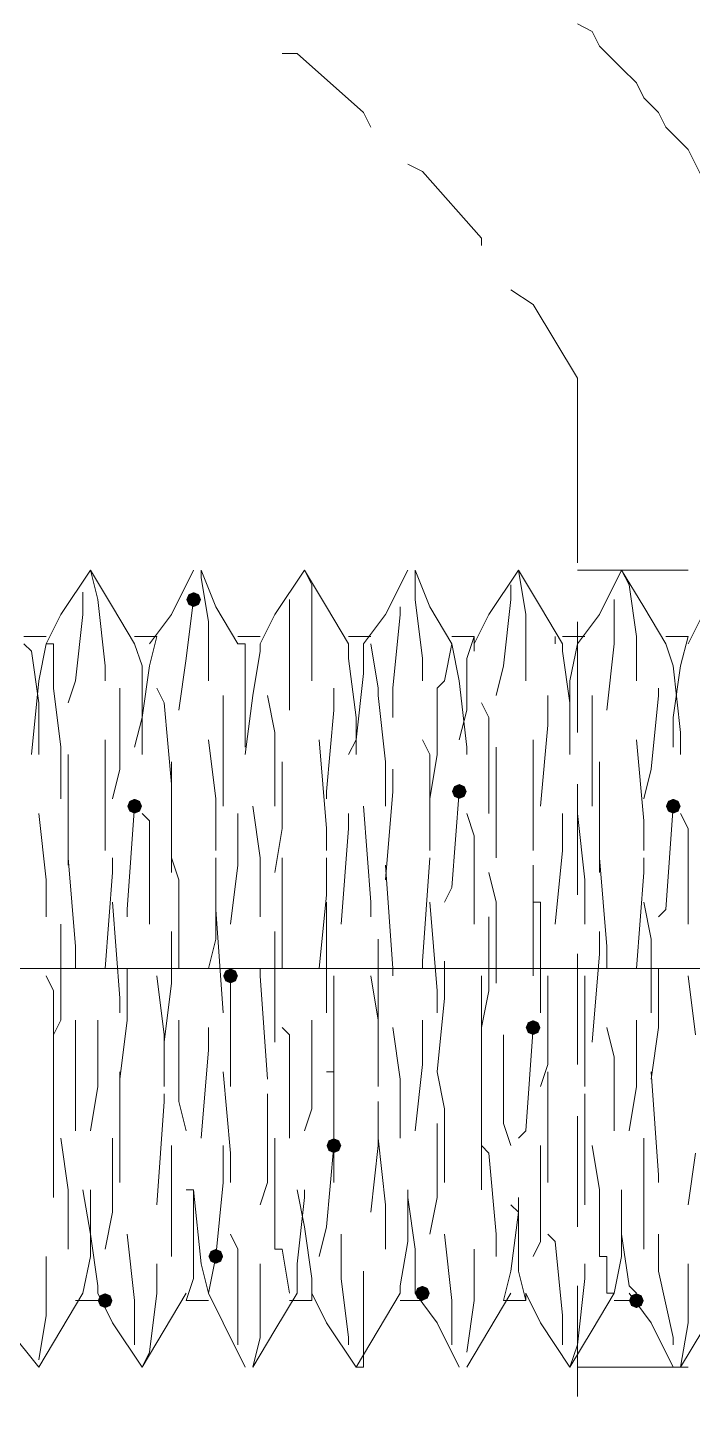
# Model space of a CAD drawing. Header units: millimetres. Extents: x 89051 to 218395, y -330386 to -125649.
# Drawn here: x 92711.25 to 92722.15, y -127028.34 to -127005.65 of the extents above; entities that cross this region are included whole.
import ezdxf

# ---------------------------------------------------------------- set-up
doc = ezdxf.new("R2010")
doc.units = ezdxf.units.MM
doc.header["$LTSCALE"] = 13
for name, pattern in [('1 实线', [0]), ('ACAD_ISO04W100', [30, 24, -3, 0, -3]), ('CENTER', [50.8, 31.75, -6.35, 6.35, -6.35])]:
    doc.linetypes.add(name, pattern=pattern)
doc.layers.get('0').update_dxf_attribs({"color": 1, "linetype": 'CENTER'})
doc.layers.add('C00-00-00', color=7, linetype='Continuous')
doc.layers.add('标注、文本', color=3, linetype='Continuous', lineweight=25)

msp = doc.modelspace()

# ---------------------------------------------------------------- hatches: boundary and pattern name
at = {"layer": 'C00-00-00'}
h = msp.add_hatch(color=256, dxfattribs=at)
h.dxf.hatch_style = 2
h.paths.add_polyline_path([(92714.095, -127015.027), (92714.06, -127015.112), (92713.974, -127015.148), (92713.889, -127015.112), (92713.853, -127015.027), (92713.889, -127014.941), (92713.974, -127014.906), (92714.06, -127014.941)])
h = msp.add_hatch(color=256, dxfattribs=at)
h.dxf.hatch_style = 2
h.paths.add_polyline_path([(92718.452, -127018.173), (92718.416, -127018.259), (92718.331, -127018.294), (92718.245, -127018.259), (92718.21, -127018.173), (92718.245, -127018.088), (92718.331, -127018.052), (92718.416, -127018.088)])
h = msp.add_hatch(color=256, dxfattribs=at)
h.dxf.hatch_style = 2
h.paths.add_polyline_path([(92713.127, -127018.415), (92713.092, -127018.501), (92713.006, -127018.536), (92712.921, -127018.501), (92712.885, -127018.415), (92712.921, -127018.33), (92713.006, -127018.294), (92713.092, -127018.33)])
h = msp.add_hatch(color=256, dxfattribs=at)
h.dxf.hatch_style = 2
h.paths.add_polyline_path([(92721.961, -127018.415), (92721.925, -127018.501), (92721.84, -127018.536), (92721.754, -127018.501), (92721.719, -127018.415), (92721.754, -127018.33), (92721.84, -127018.294), (92721.925, -127018.33)])
h = msp.add_hatch(color=256, dxfattribs=at)
h.dxf.hatch_style = 2
h.paths.add_polyline_path([(92714.7, -127021.198), (92714.665, -127021.284), (92714.579, -127021.319), (92714.494, -127021.284), (92714.458, -127021.198), (92714.494, -127021.113), (92714.579, -127021.077), (92714.665, -127021.113)])
h = msp.add_hatch(color=256, dxfattribs=at)
h.dxf.hatch_style = 2
h.paths.add_polyline_path([(92719.662, -127022.045), (92719.626, -127022.131), (92719.541, -127022.166), (92719.455, -127022.131), (92719.42, -127022.045), (92719.455, -127021.96), (92719.541, -127021.924), (92719.626, -127021.96)])
h = msp.add_hatch(color=256, dxfattribs=at)
h.dxf.hatch_style = 2
h.paths.add_polyline_path([(92716.395, -127023.981), (92716.359, -127024.067), (92716.274, -127024.102), (92716.188, -127024.067), (92716.153, -127023.981), (92716.188, -127023.896), (92716.274, -127023.861), (92716.359, -127023.896)])
h = msp.add_hatch(color=256, dxfattribs=at)
h.dxf.hatch_style = 2
h.paths.add_polyline_path([(92714.458, -127025.797), (92714.423, -127025.882), (92714.337, -127025.918), (92714.252, -127025.882), (92714.216, -127025.797), (92714.252, -127025.711), (92714.337, -127025.676), (92714.423, -127025.711)])
h = msp.add_hatch(color=256, dxfattribs=at)
h.dxf.hatch_style = 2
h.paths.add_polyline_path([(92712.643, -127026.523), (92712.608, -127026.608), (92712.522, -127026.644), (92712.437, -127026.608), (92712.401, -127026.523), (92712.437, -127026.437), (92712.522, -127026.402), (92712.608, -127026.437)])
h = msp.add_hatch(color=256, dxfattribs=at)
h.dxf.hatch_style = 2
h.paths.add_polyline_path([(92717.847, -127026.402), (92717.811, -127026.487), (92717.726, -127026.523), (92717.64, -127026.487), (92717.605, -127026.402), (92717.64, -127026.316), (92717.726, -127026.281), (92717.811, -127026.316)])
h = msp.add_hatch(color=256, dxfattribs=at)
h.dxf.hatch_style = 2
h.paths.add_polyline_path([(92721.356, -127026.523), (92721.32, -127026.608), (92721.235, -127026.644), (92721.149, -127026.608), (92721.114, -127026.523), (92721.149, -127026.437), (92721.235, -127026.402), (92721.32, -127026.437)])

# ---------------------------------------------------------------- linework, layer by layer
at = {"color": 7, "linetype": '1 实线', "lineweight": 0}
for radius in [45.983, 39.569]:
    msp.add_circle((92703.931, -127021.077), radius, dxfattribs=at)
msp.add_arc((92703.931, -127021.077), 34.608, 204.1584, 156.2711, dxfattribs=at)
at = {"layer": 'C00-00-00', "lineweight": 15}
for points in [[(92724.018, -127010.671), (92723.776, -127010.429), (92723.655, -127010.187), (92723.534, -127009.945), (92723.413, -127009.703), (92723.292, -127009.461), (92723.171, -127009.34), (92723.05, -127009.098), (92722.808, -127008.856), (92722.687, -127008.614), (92722.566, -127008.372), (92722.324, -127008.129), (92722.203, -127007.887), (92722.082, -127007.645), (92721.84, -127007.403), (92721.719, -127007.282), (92721.598, -127007.04), (92721.356, -127006.798), (92721.235, -127006.556), (92720.993, -127006.314), (92720.872, -127006.193), (92720.63, -127005.951), (92720.509, -127005.709), (92720.267, -127005.588)], [(92715.669, -127006.072), (92715.426, -127006.072)], [(92716.758, -127007.04), (92715.669, -127006.072)], [(92716.879, -127007.282), (92716.758, -127007.04)], [(92717.726, -127008.008), (92717.484, -127007.887)], [(92718.694, -127009.098), (92717.726, -127008.008)], [(92718.694, -127009.219), (92718.694, -127009.098)], [(92719.541, -127010.187), (92719.178, -127009.945)], [(92720.267, -127011.397), (92719.541, -127010.187)], [(92720.267, -127012.607), (92720.267, -127011.397)], [(92720.267, -127014.422), (92720.267, -127012.607)], [(92712.28, -127014.543), (92711.796, -127015.269)], [(92712.28, -127014.543), (92712.401, -127015.027)], [(92712.643, -127015.148), (92712.28, -127014.543)], [(92713.974, -127014.543), (92713.611, -127015.269)], [(92714.095, -127014.543), (92714.095, -127014.664)], [(92714.337, -127015.148), (92714.095, -127014.543)], [(92715.79, -127014.543), (92715.305, -127015.269)], [(92715.79, -127014.543), (92715.911, -127014.785)], [(92716.153, -127015.148), (92715.79, -127014.543)], [(92717.484, -127014.543), (92717.121, -127015.269)], [(92717.605, -127014.543), (92717.605, -127015.027)], [(92717.847, -127015.148), (92717.605, -127014.543)], [(92719.299, -127014.543), (92718.815, -127015.269)], [(92719.299, -127014.543), (92719.42, -127015.269)], [(92719.662, -127015.148), (92719.299, -127014.543)], [(92721.235, -127014.543), (92720.267, -127014.543)], [(92720.993, -127014.543), (92720.63, -127015.269)], [(92720.993, -127014.543), (92721.114, -127014.785)], [(92721.356, -127015.148), (92720.993, -127014.543)], [(92722.082, -127014.543), (92721.235, -127014.543)], [(92714.095, -127014.664), (92714.216, -127015.39)], [(92715.911, -127014.785), (92715.911, -127015.632)], [(92719.178, -127015.027), (92719.178, -127014.785)], [(92721.114, -127014.785), (92721.235, -127015.632)], [(92712.159, -127015.269), (92712.159, -127014.906)], [(92712.401, -127015.027), (92712.522, -127016.116)], [(92713.853, -127015.995), (92713.974, -127015.027)], [(92715.547, -127015.632), (92715.547, -127015.027)], [(92717.605, -127015.027), (92717.726, -127015.995)], [(92719.057, -127016.116), (92719.178, -127015.027)], [(92720.872, -127015.753), (92720.872, -127015.027)], [(92711.796, -127015.269), (92711.554, -127015.753)], [(92712.038, -127016.358), (92712.159, -127015.269)], [(92713.006, -127015.753), (92712.643, -127015.148)], [(92713.611, -127015.269), (92713.248, -127015.753)], [(92714.7, -127015.753), (92714.337, -127015.148)], [(92715.305, -127015.269), (92715.063, -127015.753)], [(92716.516, -127015.753), (92716.153, -127015.148)], [(92717.121, -127015.269), (92716.758, -127015.753)], [(92717.242, -127016.479), (92717.363, -127015.269)], [(92717.363, -127015.269), (92717.363, -127015.148)], [(92718.21, -127015.753), (92717.847, -127015.148)], [(92718.815, -127015.269), (92718.573, -127015.753)], [(92719.42, -127015.269), (92719.42, -127016.358)], [(92720.025, -127015.753), (92719.662, -127015.148)], [(92720.63, -127015.269), (92720.267, -127015.753)], [(92721.719, -127015.753), (92721.356, -127015.148)], [(92722.324, -127015.269), (92722.082, -127015.753)], [(92714.216, -127015.39), (92714.216, -127016.358)], [(92720.267, -127017.205), (92720.267, -127015.39)], [(92711.554, -127015.632), (92711.191, -127015.632)], [(92711.191, -127015.753), (92711.312, -127015.874)], [(92711.554, -127015.753), (92711.433, -127016.358)], [(92711.675, -127015.753), (92711.554, -127015.753)], [(92711.675, -127016.358), (92711.675, -127015.753)], [(92713.369, -127015.632), (92713.006, -127015.632)], [(92713.006, -127015.753), (92713.127, -127016.116)], [(92713.369, -127015.632), (92713.248, -127016.116)], [(92715.063, -127015.632), (92714.7, -127015.632)], [(92714.7, -127015.753), (92714.821, -127015.753)], [(92714.821, -127015.753), (92714.821, -127016.479)], [(92715.063, -127015.753), (92715.063, -127015.874)], [(92715.547, -127016.842), (92715.547, -127015.632)], [(92715.911, -127015.632), (92715.911, -127016.358)], [(92716.879, -127015.632), (92716.516, -127015.632)], [(92716.516, -127015.753), (92716.516, -127015.995)], [(92716.758, -127015.753), (92716.758, -127016.237)], [(92717, -127016.479), (92716.879, -127015.753)], [(92718.089, -127016.358), (92718.21, -127015.753)], [(92718.573, -127015.632), (92718.21, -127015.632)], [(92718.21, -127015.753), (92718.331, -127016.358)], [(92718.573, -127015.632), (92718.452, -127015.995)], [(92718.573, -127015.874), (92718.573, -127015.632)], [(92719.904, -127015.753), (92719.904, -127015.632)], [(92720.388, -127015.632), (92720.025, -127015.632)], [(92720.025, -127015.753), (92720.025, -127015.874)], [(92720.267, -127015.753), (92720.146, -127016.358)], [(92720.751, -127016.842), (92720.872, -127015.753)], [(92721.235, -127015.632), (92721.235, -127016.358)], [(92722.082, -127015.632), (92721.719, -127015.632)], [(92721.719, -127015.753), (92721.84, -127016.116)], [(92722.082, -127015.632), (92721.961, -127016.116)], [(92711.312, -127015.874), (92711.433, -127016.721)], [(92713.732, -127016.842), (92713.853, -127015.995)], [(92715.063, -127015.874), (92714.942, -127016.6)], [(92716.516, -127015.995), (92716.637, -127016.963)], [(92717.726, -127015.995), (92717.726, -127016.358)], [(92718.452, -127015.995), (92718.452, -127016.842)], [(92720.025, -127015.874), (92720.146, -127016.721)], [(92712.522, -127016.116), (92712.522, -127016.358)], [(92713.248, -127016.116), (92713.127, -127016.963)], [(92713.127, -127016.116), (92713.127, -127017.205)], [(92716.758, -127016.237), (92716.637, -127017.326)], [(92718.936, -127016.6), (92719.057, -127016.116)], [(92721.961, -127016.116), (92721.84, -127016.963)], [(92721.84, -127016.116), (92721.961, -127017.205)], [(92711.433, -127016.358), (92711.312, -127017.568)], [(92711.675, -127016.479), (92711.675, -127016.358)], [(92711.917, -127016.721), (92712.038, -127016.358)], [(92717.968, -127016.479), (92718.089, -127016.358)], [(92718.331, -127016.358), (92718.452, -127017.447)], [(92720.146, -127016.358), (92720.146, -127017.568)], [(92711.796, -127017.447), (92711.675, -127016.479)], [(92712.764, -127016.6), (92712.764, -127016.479)], [(92712.764, -127017.81), (92712.764, -127016.6)], [(92713.49, -127016.721), (92713.369, -127016.479)], [(92714.458, -127017.326), (92714.458, -127016.6)], [(92714.821, -127016.479), (92714.821, -127017.447)], [(92714.942, -127016.6), (92714.821, -127017.568)], [(92715.305, -127017.205), (92715.184, -127016.6)], [(92716.274, -127016.842), (92716.274, -127016.479)], [(92717, -127016.6), (92717, -127016.479)], [(92717.121, -127017.689), (92717, -127016.6)], [(92717.242, -127016.963), (92717.242, -127016.479)], [(92717.968, -127017.568), (92717.968, -127016.479)], [(92719.783, -127017.084), (92719.783, -127016.6)], [(92720.509, -127017.447), (92720.509, -127016.6)], [(92721.477, -127017.81), (92721.598, -127016.6)], [(92721.598, -127016.6), (92721.598, -127016.479)], [(92711.433, -127016.721), (92711.433, -127017.568)], [(92713.611, -127018.052), (92713.49, -127016.721)], [(92716.153, -127018.173), (92716.274, -127016.842)], [(92718.452, -127016.842), (92718.331, -127017.326)], [(92718.815, -127016.963), (92718.694, -127016.721)], [(92720.146, -127016.721), (92720.146, -127017.568)], [(92713.127, -127016.963), (92713.006, -127017.447)], [(92716.637, -127016.963), (92716.637, -127017.568)], [(92718.815, -127018.294), (92718.815, -127016.963)], [(92719.662, -127018.415), (92719.783, -127017.084)], [(92721.84, -127016.963), (92721.84, -127017.447)], [(92712.522, -127017.326), (92712.522, -127017.689)], [(92713.127, -127017.205), (92713.127, -127017.568)], [(92714.216, -127017.326), (92714.337, -127018.294)], [(92714.458, -127018.415), (92714.458, -127017.326)], [(92715.305, -127018.415), (92715.305, -127017.205)], [(92716.032, -127017.326), (92716.153, -127018.778)], [(92716.637, -127017.326), (92716.516, -127017.568)], [(92717.726, -127017.326), (92717.847, -127017.568)], [(92719.541, -127017.326), (92719.541, -127018.052)], [(92721.235, -127017.326), (92721.356, -127018.657)], [(92721.961, -127017.205), (92721.961, -127017.568)], [(92711.796, -127018.294), (92711.796, -127017.447)], [(92711.917, -127018.052), (92711.917, -127017.568)], [(92717.847, -127017.568), (92717.847, -127019.141)], [(92717.847, -127018.294), (92717.968, -127017.568)], [(92718.452, -127017.447), (92718.452, -127017.568)], [(92718.936, -127017.689), (92718.936, -127017.447)], [(92720.509, -127018.415), (92720.509, -127017.447)], [(92712.522, -127017.689), (92712.522, -127019.141)], [(92712.643, -127018.294), (92712.764, -127017.81)], [(92713.611, -127019.383), (92713.611, -127017.689)], [(92715.426, -127018.778), (92715.426, -127017.689)], [(92717.121, -127018.415), (92717.121, -127017.689)], [(92717.242, -127018.173), (92717.242, -127017.81)], [(92718.936, -127019.262), (92718.936, -127017.689)], [(92720.63, -127018.899), (92720.63, -127017.689)], [(92721.356, -127018.294), (92721.477, -127017.81)], [(92711.917, -127019.383), (92711.917, -127018.052)], [(92713.611, -127018.294), (92713.611, -127018.052)], [(92719.541, -127018.052), (92719.541, -127019.141)], [(92720.267, -127019.867), (92720.267, -127018.052)], [(92716.153, -127018.294), (92716.153, -127018.173)], [(92717.121, -127019.625), (92717.242, -127018.173)], [(92718.331, -127018.173), (92718.21, -127019.746)], [(92713.006, -127018.415), (92712.885, -127020.109)], [(92714.337, -127018.294), (92714.337, -127019.141)], [(92714.942, -127018.415), (92715.063, -127019.262)], [(92716.758, -127018.415), (92716.879, -127019.988)], [(92718.815, -127018.536), (92718.815, -127018.294)], [(92721.84, -127018.415), (92721.719, -127020.109)], [(92711.433, -127018.536), (92711.554, -127019.625)], [(92713.127, -127018.536), (92713.248, -127018.657)], [(92713.248, -127018.657), (92713.248, -127020.351)], [(92714.7, -127018.536), (92714.7, -127019.383)], [(92716.516, -127018.536), (92716.516, -127018.778)], [(92718.452, -127018.536), (92718.573, -127018.899)], [(92720.025, -127018.536), (92720.025, -127019.141)], [(92720.267, -127018.536), (92720.388, -127019.625)], [(92721.356, -127018.657), (92721.356, -127019.141)], [(92721.961, -127018.536), (92722.082, -127018.778)], [(92715.305, -127019.504), (92715.426, -127018.778)], [(92716.153, -127018.778), (92716.153, -127019.141)], [(92716.516, -127018.778), (92716.395, -127020.351)], [(92718.573, -127018.899), (92718.573, -127020.351)], [(92720.63, -127019.504), (92720.63, -127018.899)], [(92722.082, -127018.778), (92722.082, -127020.351)], [(92720.025, -127019.141), (92719.904, -127020.351)], [(92712.038, -127020.714), (92711.917, -127019.262)], [(92712.643, -127019.504), (92712.643, -127019.262)], [(92713.732, -127019.625), (92713.611, -127019.262)], [(92713.611, -127019.504), (92713.611, -127019.383)], [(92714.337, -127020.593), (92714.337, -127019.262)], [(92714.7, -127019.383), (92714.579, -127020.351)], [(92715.063, -127019.262), (92715.063, -127020.23)], [(92715.426, -127020.351), (92715.426, -127019.262)], [(92716.153, -127019.867), (92716.153, -127019.262)], [(92717.242, -127021.077), (92717.121, -127019.383)], [(92717.726, -127020.956), (92717.847, -127019.262)], [(92719.541, -127020.23), (92719.541, -127019.383)], [(92720.751, -127020.714), (92720.63, -127019.262)], [(92721.356, -127019.504), (92721.356, -127019.262)], [(92711.554, -127019.625), (92711.554, -127020.23)], [(92712.522, -127021.077), (92712.643, -127019.504)], [(92713.732, -127021.077), (92713.732, -127019.625)], [(92718.936, -127019.988), (92718.815, -127019.504)], [(92720.388, -127019.625), (92720.388, -127020.351)], [(92721.235, -127021.077), (92721.356, -127019.504)], [(92716.032, -127021.077), (92716.153, -127019.867)], [(92718.21, -127019.746), (92718.089, -127019.988)], [(92712.643, -127019.988), (92712.764, -127021.561)], [(92714.337, -127019.988), (92714.337, -127020.109)], [(92716.153, -127019.988), (92716.153, -127020.714)], [(92716.879, -127019.988), (92716.879, -127020.23)], [(92717.847, -127019.988), (92717.968, -127021.44)], [(92718.936, -127021.319), (92718.936, -127019.988)], [(92719.541, -127019.988), (92719.662, -127019.988)], [(92719.662, -127019.988), (92719.662, -127021.803)], [(92721.356, -127019.988), (92721.477, -127020.593)], [(92712.885, -127020.109), (92712.885, -127020.23)], [(92714.337, -127020.109), (92714.458, -127021.803)], [(92718.815, -127021.44), (92718.815, -127020.23)], [(92719.541, -127021.198), (92719.541, -127020.23)], [(92721.719, -127020.109), (92721.598, -127020.23)], [(92711.796, -127021.924), (92711.796, -127020.351)], [(92713.611, -127021.319), (92713.611, -127020.472)], [(92715.305, -127020.714), (92715.305, -127020.472)], [(92715.426, -127021.077), (92715.426, -127020.351)], [(92720.63, -127020.835), (92720.63, -127020.472)], [(92712.038, -127021.077), (92712.038, -127020.714)], [(92714.216, -127021.077), (92714.337, -127020.593)], [(92715.305, -127022.287), (92715.305, -127020.714)], [(92716.153, -127020.714), (92716.153, -127021.803)], [(92717, -127022.045), (92717, -127020.593)], [(92720.751, -127021.077), (92720.751, -127020.714)], [(92721.477, -127020.593), (92721.477, -127021.803)], [(92717.726, -127021.077), (92717.726, -127020.956)], [(92718.089, -127020.956), (92718.089, -127021.561)], [(92720.267, -127022.65), (92720.267, -127020.835)], [(92720.509, -127022.287), (92720.63, -127020.835)], [(92711.554, -127021.198), (92711.675, -127021.44)], [(92712.885, -127021.077), (92712.885, -127021.924)], [(92713.369, -127021.198), (92713.49, -127022.166)], [(92714.579, -127021.198), (92714.579, -127023.013)], [(92715.063, -127021.077), (92715.063, -127021.198)], [(92715.063, -127021.198), (92715.184, -127022.892)], [(92716.274, -127021.198), (92716.274, -127022.287)], [(92716.879, -127021.198), (92717, -127021.924)], [(92717.242, -127021.198), (92717.242, -127021.077)], [(92718.694, -127021.198), (92718.694, -127022.529)], [(92719.783, -127021.198), (92719.783, -127022.65)], [(92720.388, -127021.198), (92720.388, -127021.44)], [(92721.598, -127021.077), (92721.598, -127022.045)], [(92722.082, -127021.198), (92722.203, -127022.166)], [(92711.675, -127021.44), (92711.675, -127023.013)], [(92713.49, -127022.287), (92713.611, -127021.319)], [(92717.968, -127021.44), (92717.968, -127021.803)], [(92718.694, -127022.045), (92718.815, -127021.44)], [(92720.388, -127021.44), (92720.388, -127023.013)], [(92712.764, -127021.561), (92712.764, -127021.803)], [(92718.089, -127021.561), (92717.968, -127022.771)], [(92711.675, -127022.166), (92711.796, -127021.924)], [(92712.038, -127022.529), (92712.038, -127021.924)], [(92712.401, -127023.013), (92712.401, -127021.924)], [(92712.885, -127021.924), (92712.764, -127022.892)], [(92713.732, -127023.255), (92713.732, -127021.924)], [(92714.216, -127022.408), (92714.216, -127022.045)], [(92715.547, -127022.166), (92715.426, -127022.045)], [(92715.911, -127023.376), (92715.911, -127021.924)], [(92717, -127021.924), (92717, -127023.013)], [(92717, -127022.408), (92717, -127022.045)], [(92717.363, -127022.892), (92717.242, -127022.045)], [(92717.726, -127022.65), (92717.726, -127021.924)], [(92719.42, -127023.739), (92719.541, -127022.045)], [(92720.872, -127022.529), (92720.751, -127022.045)], [(92721.235, -127023.013), (92721.235, -127021.924)], [(92721.598, -127022.045), (92721.477, -127022.892)], [(92713.49, -127022.166), (92713.49, -127023.013)], [(92715.547, -127023.86), (92715.547, -127022.166)], [(92716.274, -127022.287), (92716.274, -127023.013)], [(92719.057, -127023.618), (92719.057, -127022.166)], [(92712.038, -127023.739), (92712.038, -127022.529)], [(92714.095, -127023.86), (92714.216, -127022.408)], [(92718.694, -127022.529), (92718.694, -127023.013)], [(92720.872, -127023.739), (92720.872, -127022.529)], [(92712.764, -127022.771), (92712.764, -127023.497)], [(92714.458, -127022.771), (92714.579, -127024.102)], [(92716.153, -127022.771), (92716.274, -127022.771)], [(92716.274, -127022.771), (92716.274, -127024.587)], [(92717.605, -127023.739), (92717.726, -127022.65)], [(92717.968, -127022.771), (92718.089, -127023.376)], [(92719.783, -127022.65), (92719.662, -127023.013)], [(92719.783, -127022.771), (92719.783, -127023.86)], [(92721.477, -127022.771), (92721.598, -127024.466)], [(92711.675, -127023.86), (92711.675, -127023.013)], [(92712.28, -127023.739), (92712.401, -127023.013)], [(92717.363, -127023.86), (92717.363, -127022.892)], [(92718.694, -127023.376), (92718.694, -127022.892)], [(92721.114, -127023.739), (92721.235, -127023.013)], [(92713.369, -127024.95), (92713.49, -127023.255)], [(92713.49, -127023.255), (92713.49, -127023.134)], [(92713.853, -127023.739), (92713.732, -127023.255)], [(92715.184, -127024.587), (92715.184, -127023.134)], [(92717, -127023.981), (92717, -127023.255)], [(92720.388, -127024.708), (92720.388, -127023.134)], [(92712.764, -127023.497), (92712.764, -127024.587)], [(92715.79, -127023.739), (92715.911, -127023.376)], [(92718.089, -127023.376), (92718.089, -127024.587)], [(92718.694, -127024.708), (92718.694, -127023.376)], [(92720.267, -127025.313), (92720.267, -127023.497)], [(92717.968, -127023.618), (92717.968, -127024.829)], [(92719.178, -127023.981), (92719.057, -127023.618)], [(92711.675, -127024.829), (92711.675, -127023.86)], [(92711.796, -127023.86), (92711.917, -127024.708)], [(92712.643, -127023.86), (92712.643, -127025.071)], [(92715.305, -127023.86), (92715.305, -127024.466)], [(92717, -127023.86), (92717.121, -127024.95)], [(92719.299, -127023.86), (92719.42, -127023.739)], [(92719.783, -127023.86), (92719.783, -127024.587)], [(92721.356, -127023.86), (92721.356, -127025.071)], [(92713.611, -127023.981), (92713.611, -127025.192)], [(92714.458, -127023.981), (92714.458, -127024.587)], [(92714.579, -127024.102), (92714.579, -127024.587)], [(92716.274, -127023.981), (92716.153, -127025.313)], [(92716.879, -127025.071), (92717, -127023.981)], [(92718.694, -127023.981), (92718.815, -127024.102)], [(92718.815, -127024.102), (92718.936, -127025.434)], [(92719.662, -127023.981), (92719.662, -127024.345)], [(92720.509, -127023.981), (92720.63, -127024.708)], [(92722.082, -127024.95), (92722.203, -127024.102)], [(92719.662, -127024.345), (92719.662, -127025.555)], [(92714.458, -127024.587), (92714.337, -127025.797)], [(92715.063, -127024.95), (92715.184, -127024.587)], [(92715.305, -127024.466), (92715.305, -127025.676)], [(92721.598, -127024.466), (92721.598, -127024.587)], [(92711.917, -127024.708), (92711.917, -127025.676)], [(92712.28, -127025.434), (92712.159, -127024.708)], [(92712.28, -127025.797), (92712.28, -127024.708)], [(92713.974, -127024.708), (92713.853, -127024.708)], [(92714.095, -127025.918), (92713.974, -127024.708)], [(92713.974, -127025.313), (92713.974, -127024.708)], [(92715.79, -127025.313), (92715.669, -127024.708)], [(92715.669, -127025.918), (92715.79, -127024.829)], [(92715.79, -127024.829), (92715.79, -127024.708)], [(92717.484, -127025.555), (92717.484, -127024.708)], [(92717.605, -127025.676), (92717.484, -127024.829)], [(92717.968, -127024.829), (92717.847, -127025.434)], [(92719.299, -127025.071), (92719.299, -127024.829)], [(92720.388, -127024.95), (92720.388, -127024.708)], [(92720.63, -127024.708), (92720.63, -127025.797)], [(92720.993, -127025.434), (92720.993, -127024.708)], [(92720.993, -127025.797), (92720.993, -127024.708)], [(92712.643, -127025.071), (92712.522, -127025.676)], [(92717.121, -127024.95), (92717.121, -127025.676)], [(92719.299, -127025.071), (92719.178, -127024.95)], [(92719.178, -127026.039), (92719.299, -127025.071)], [(92719.299, -127026.039), (92719.299, -127025.071)], [(92721.356, -127025.071), (92721.356, -127025.676)], [(92713.611, -127025.192), (92713.611, -127025.797)], [(92713.974, -127026.16), (92713.974, -127025.313)], [(92715.911, -127026.16), (92715.79, -127025.313)], [(92716.153, -127025.313), (92716.032, -127025.797)], [(92712.401, -127026.281), (92712.28, -127025.434)], [(92712.885, -127025.434), (92713.006, -127026.523)], [(92714.579, -127025.434), (92714.7, -127025.676)], [(92716.395, -127025.434), (92716.395, -127026.16)], [(92718.089, -127025.434), (92718.21, -127026.523)], [(92718.936, -127025.434), (92718.936, -127025.797)], [(92719.783, -127025.434), (92719.904, -127025.555)], [(92721.114, -127026.281), (92720.993, -127025.434)], [(92721.598, -127025.434), (92721.598, -127026.039)], [(92714.7, -127025.676), (92714.7, -127026.886)], [(92715.305, -127025.676), (92715.426, -127025.676)], [(92715.426, -127025.676), (92715.547, -127026.402)], [(92717.363, -127026.281), (92717.484, -127025.555)], [(92717.605, -127026.402), (92717.605, -127025.676)], [(92718.573, -127026.523), (92718.573, -127025.676)], [(92719.662, -127025.555), (92719.541, -127025.797)], [(92719.904, -127025.555), (92720.025, -127026.765)], [(92711.554, -127026.765), (92711.554, -127025.797)], [(92712.159, -127026.402), (92712.28, -127025.797)], [(92713.369, -127026.402), (92713.369, -127025.918)], [(92714.216, -127026.402), (92714.095, -127025.918)], [(92714.337, -127025.797), (92714.216, -127026.402)], [(92715.063, -127026.039), (92715.063, -127025.918)], [(92715.669, -127026.402), (92715.669, -127025.918)], [(92720.388, -127026.16), (92720.388, -127025.918)], [(92720.63, -127025.797), (92720.751, -127025.797)], [(92720.751, -127025.797), (92720.751, -127026.402)], [(92720.872, -127026.402), (92720.993, -127025.797)], [(92722.082, -127026.886), (92722.082, -127025.918)], [(92713.853, -127026.523), (92713.974, -127026.16)], [(92715.063, -127027.128), (92715.063, -127026.039)], [(92715.911, -127026.523), (92715.911, -127026.16)], [(92716.395, -127026.16), (92716.516, -127027.128)], [(92716.758, -127026.886), (92716.758, -127026.039)], [(92719.057, -127026.523), (92719.178, -127026.039)], [(92719.42, -127026.523), (92719.299, -127026.039)], [(92720.267, -127027.249), (92720.388, -127026.16)], [(92721.598, -127026.039), (92721.84, -127027.128)], [(92711.796, -127027.007), (92712.159, -127026.402)], [(92712.401, -127026.402), (92712.401, -127026.281)], [(92712.401, -127026.402), (92712.643, -127026.886)], [(92713.248, -127027.37), (92713.369, -127026.402)], [(92713.49, -127027.007), (92713.853, -127026.402)], [(92714.216, -127026.402), (92714.458, -127026.886)], [(92715.305, -127027.007), (92715.669, -127026.402)], [(92715.911, -127026.402), (92716.153, -127026.886)], [(92717, -127027.007), (92717.363, -127026.402)], [(92717.363, -127026.402), (92717.363, -127026.281)], [(92717.726, -127026.402), (92717.605, -127026.402)], [(92717.605, -127026.402), (92717.968, -127026.886)], [(92718.815, -127027.007), (92719.178, -127026.402)], [(92719.42, -127026.402), (92719.42, -127026.523)], [(92719.42, -127026.402), (92719.662, -127026.886)], [(92720.267, -127028.096), (92720.267, -127026.281)], [(92720.509, -127027.007), (92720.872, -127026.402)], [(92720.751, -127026.402), (92720.872, -127026.402)], [(92721.235, -127026.402), (92721.114, -127026.281)], [(92721.114, -127026.402), (92721.477, -127026.886)], [(92712.038, -127026.523), (92712.401, -127026.523)], [(92713.006, -127026.523), (92713.006, -127027.249)], [(92713.853, -127026.523), (92714.216, -127026.523)], [(92715.547, -127026.523), (92715.911, -127026.523)], [(92717.363, -127026.523), (92717.726, -127026.523)], [(92718.21, -127026.523), (92718.21, -127027.249)], [(92718.452, -127027.37), (92718.573, -127026.523)], [(92719.057, -127026.523), (92719.42, -127026.523)], [(92720.872, -127026.523), (92721.235, -127026.523)], [(92711.433, -127027.491), (92711.554, -127026.765)], [(92712.643, -127026.886), (92713.127, -127027.612)], [(92714.458, -127026.886), (92714.821, -127027.612)], [(92714.7, -127026.886), (92714.7, -127027.249)], [(92716.153, -127026.886), (92716.637, -127027.612)], [(92716.758, -127027.612), (92716.758, -127026.886)], [(92717.968, -127026.886), (92718.331, -127027.612)], [(92719.662, -127026.886), (92720.146, -127027.612)], [(92720.025, -127026.765), (92720.025, -127027.249)], [(92721.477, -127026.886), (92721.84, -127027.612)], [(92721.961, -127027.612), (92722.082, -127026.886)], [(92710.949, -127027.007), (92711.433, -127027.612)], [(92711.433, -127027.612), (92711.796, -127027.007)], [(92713.127, -127027.612), (92713.49, -127027.007)], [(92714.942, -127027.612), (92715.305, -127027.007)], [(92714.942, -127027.612), (92715.063, -127027.128)], [(92716.516, -127027.128), (92716.516, -127027.249)], [(92716.637, -127027.612), (92717, -127027.007)], [(92718.452, -127027.612), (92718.815, -127027.007)], [(92720.146, -127027.612), (92720.509, -127027.007)], [(92721.84, -127027.128), (92721.84, -127027.249)], [(92721.961, -127027.612), (92722.324, -127027.007)], [(92720.146, -127027.612), (92720.267, -127027.249)], [(92713.127, -127027.612), (92713.248, -127027.37)], [(92716.637, -127027.612), (92716.758, -127027.612)], [(92720.267, -127027.612), (92722.082, -127027.612)]]:
    msp.add_lwpolyline(points, dxfattribs=at)
at = {"layer": '标注、文本', "color": 1, "linetype": 'ACAD_ISO04W100', "lineweight": 15}
for p, q in [((92968.431, -127021.077), (92439.431, -127021.077)), ((92794.869, -127021.077), (92612.992, -127021.077))]:
    msp.add_line(p, q, dxfattribs=at)

doc.saveas('drawing.dxf')
